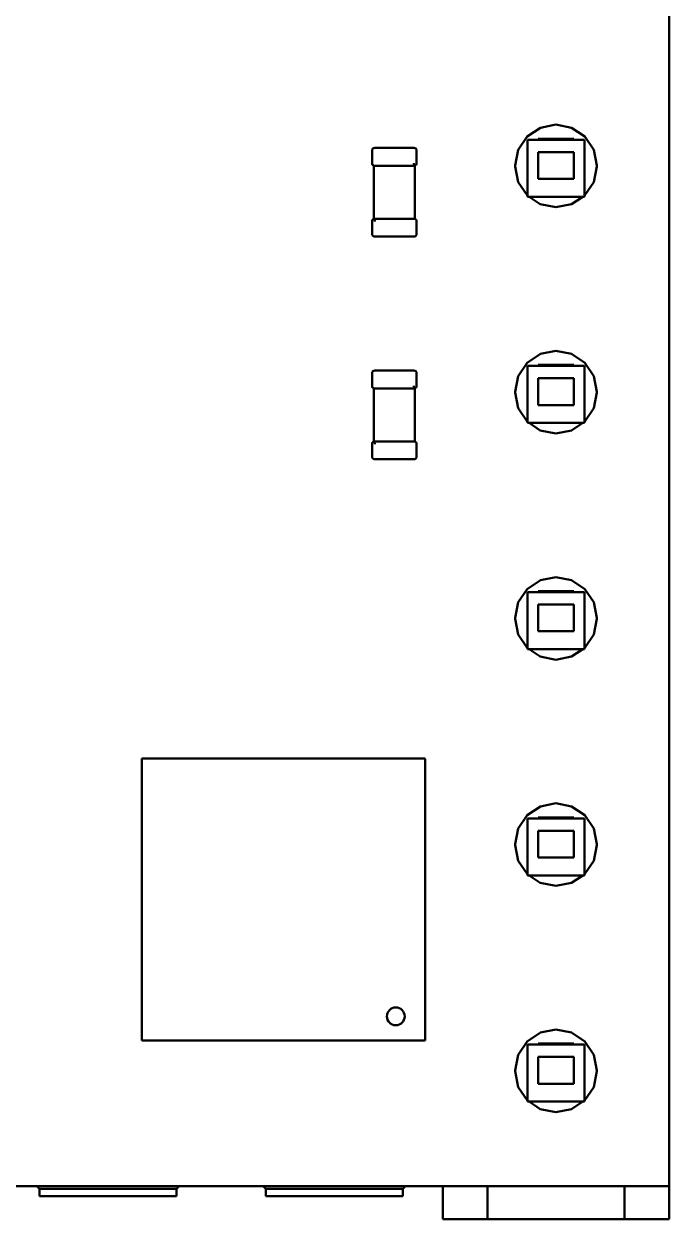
# Model space of a CAD drawing. Header units: inches. Extents: x 5.31 to 11.69, y 3.53 to 7.47.
# Drawn here: x 9.981 to 10.267, y 6.272 to 6.801 of the extents above; entities that cross this region are included whole.
import ezdxf

# ---------------------------------------------------------------- set-up
doc = ezdxf.new("R2010")
doc.units = ezdxf.units.IN
doc.header["$MEASUREMENT"] = 0
doc.layers.add('Visible (ANSI)', color=7, linetype='Continuous', lineweight=50)

msp = doc.modelspace()

# ---------------------------------------------------------------- linework, layer by layer
at = {"layer": 'Visible (ANSI)'}
for p, q in [((10.26651682140133, 7.103890581453492), (10.26651681148584, 6.272394518461367)), ((10.26650409971413, 7.086924819167395), (10.26650409971413, 6.286924850395299)), ((10.2665048026068, 6.767239210421249), (10.26650409971413, 6.767239913313941)), ((10.2665048026068, 6.767239210421249), (10.2665048018838, 6.706609289161407)), ((10.20374819960897, 6.750901184794432), (10.2096143479494, 6.754838207686953)), ((10.2096143479494, 6.754838207686953), (10.21650408169192, 6.756216154435455)), ((10.21650408169192, 6.756216154435455), (10.22343323897905, 6.754838207686953)), ((10.22343323897905, 6.754838207686953), (10.22929938731948, 6.750901184794432)), ((10.19981117671645, 6.74503507400022), (10.20374819960897, 6.750901184794432)), ((10.20390637719868, 6.74952267615865), (10.20390637689821, 6.724325825764949)), ((10.22910322759238, 6.749522675858179), (10.20390637719868, 6.74952267615865)), ((10.20864280143264, 6.749953574532582), (10.2243908329287, 6.74995357434479)), ((10.20864280143264, 6.749953574532582), (10.2086428014275, 6.749522676102167)), ((10.2243908329287, 6.749953574344788), (10.22439083292356, 6.749522675914374)), ((10.22910322729192, 6.724325825464479), (10.22910322759238, 6.749522675858179)), ((10.22929938731948, 6.750901184794432), (10.23319702421361, 6.74503507400022)), ((10.13524393594714, 6.739216298437725), (10.13524393588139, 6.744730042621583)), ((10.13642503822951, 6.745911144997872), (10.15374787287518, 6.745911145204446)), ((10.15492897525147, 6.744730042856325), (10.15492897531722, 6.739216298672467)), ((10.19843322996795, 6.738145302711479), (10.19981117671645, 6.74503507400022)), ((10.20864280136222, 6.744048062882586), (10.22439083285828, 6.744048062694793)), ((10.20864280136222, 6.744048062882586), (10.20864280122137, 6.732237039260538)), ((10.22439083285828, 6.744048062694791), (10.22439083271744, 6.732237039072744)), ((10.23319702421361, 6.74503507400022), (10.23457497096212, 6.738145302711479)), ((10.13524393594792, 6.739150683287869), (10.13524393594714, 6.739216298437725)), ((10.13603133781571, 6.714581517088559), (10.13603133753601, 6.738037129311157)), ((10.15296047139427, 6.738037129414018), (10.13721243989821, 6.738037129226225)), ((10.15379563688387, 6.738037129452968), (10.15374787295502, 6.739216298559366)), ((10.15414157375648, 6.738037129527119), (10.15414157403618, 6.71458151730452)), ((10.15492897531722, 6.739216298672466), (10.154928975318, 6.73915068352261)), ((10.19847261596629, 6.737948447812228), (10.19843322996795, 6.738145302711479)), ((10.19843322996795, 6.73771220691463), (10.19847261596629, 6.737948447812228)), ((10.19981117671645, 6.730783087173724), (10.19843322996795, 6.73771220691463)), ((10.23457497096212, 6.73771220691463), (10.23319702421361, 6.730783087173724)), ((10.23457497096212, 6.738145302711479), (10.23453558496381, 6.737909061813881)), ((10.23453558496381, 6.737909061813881), (10.23457497096212, 6.73771220691463)), ((10.20374819960897, 6.724956324831676), (10.19981117671645, 6.730783087173724)), ((10.20864280122137, 6.732237039260538), (10.22439083271744, 6.732237039072745)), ((10.23319702421361, 6.730783087173724), (10.22926000132113, 6.724956324831676)), ((10.20390637690446, 6.724849447702169), (10.20374819960897, 6.724956324831676)), ((10.20390637689821, 6.724325825764949), (10.22910322729192, 6.724325825464479)), ((10.20957496195106, 6.721019301939156), (10.20468133319057, 6.724325825755706)), ((10.21650408169192, 6.719641355190653), (10.20957496195106, 6.721019301939156)), ((10.22343323897905, 6.721019301939156), (10.21650408169192, 6.719641355190653)), ((10.22832686732221, 6.724325825473735), (10.22343323897905, 6.721019301939156)), ((10.22926000132113, 6.724956324831676), (10.22910322729817, 6.724850395864416)), ((10.13524393625497, 6.713402347811189), (10.13524393625419, 6.713467963093065)), ((10.13524393632072, 6.707888603627332), (10.13524393625497, 6.71340234781119)), ((10.13637727468833, 6.714581517022678), (10.13642503861718, 6.713402347726258)), ((10.13721244017792, 6.714581517003628), (10.15296047167398, 6.714581517191422)), ((10.15492897562427, 6.713467963327807), (10.15492897562505, 6.713402348045931)), ((10.15492897562505, 6.713402348045931), (10.1549289756908, 6.707888603862074)), ((10.15374787334268, 6.706707501485785), (10.13642503869701, 6.706707501279212)), ((10.26650409971413, 6.706608586991753), (10.2665048018838, 6.706609289161407)), ((10.26650480141431, 6.66723921042125), (10.26650409971413, 6.667239912121453)), ((10.26650480141431, 6.66723921042125), (10.26650480069131, 6.606609289161407)), ((10.20374819960897, 6.650901186296283), (10.2096143479494, 6.654838209188803)), ((10.2096143479494, 6.654838209188803), (10.21650408169192, 6.656216155937306)), ((10.21650408169192, 6.656216155937306), (10.22343323897905, 6.654838209188803)), ((10.22343323897905, 6.654838209188803), (10.22929938731948, 6.650901186296283)), ((10.13524393594714, 6.640791101587331), (10.13524393588139, 6.646304845771188)), ((10.13642503822951, 6.647485948147479), (10.15374787287518, 6.647485948354052)), ((10.15492897525147, 6.64630484600593), (10.15492897531722, 6.640791101822073)), ((10.19981117671645, 6.64503503795585), (10.20374819960897, 6.650901186296283)), ((10.22910322639989, 6.649522675858179), (10.20390637600619, 6.64952267615865)), ((10.20390637600619, 6.64952267615865), (10.20390637570573, 6.624325825764948)), ((10.20864280024015, 6.649953574532583), (10.22439083173621, 6.649953574344789)), ((10.20864280024015, 6.649953574532583), (10.20864280023501, 6.649522676102168)), ((10.22439083173621, 6.649953574344789), (10.22439083173108, 6.649522675914372)), ((10.22910322609943, 6.624325825464478), (10.2291032263999, 6.649522675858179)), ((10.22929938731948, 6.650901186296283), (10.23319702421361, 6.64503503795585)), ((10.19843322996795, 6.638145304213329), (10.19981117671645, 6.64503503795585)), ((10.20864280016973, 6.644048062882585), (10.22439083166579, 6.644048062694793)), ((10.20864280016973, 6.644048062882585), (10.20864280002888, 6.632237039260539)), ((10.22439083166579, 6.644048062694793), (10.22439083152495, 6.632237039072744)), ((10.23319702421361, 6.64503503795585), (10.23457497096212, 6.638145304213329)), ((10.13524393594792, 6.640725486437475), (10.13524393594714, 6.640791101587331)), ((10.13603133781571, 6.616156320238164), (10.13603133753601, 6.639611932460762)), ((10.15296047139427, 6.639611932563624), (10.13721243989821, 6.639611932375832)), ((10.15379563688387, 6.639611932602575), (10.15374787295502, 6.640791101708972)), ((10.15414157375648, 6.639611932676725), (10.15414157403618, 6.616156320454127)), ((10.15492897531722, 6.640791101822072), (10.154928975318, 6.640725486672216)), ((10.19847261596629, 6.637948449314079), (10.19843322996795, 6.638145304213329)), ((10.19843322996795, 6.637712208416481), (10.19847261596629, 6.637948449314079)), ((10.19981117671645, 6.630783088675575), (10.19843322996795, 6.637712208416481)), ((10.23457497096212, 6.637712208416481), (10.23319702421361, 6.630783088675575)), ((10.23457497096212, 6.638145304213329), (10.23453558496381, 6.63790906331573)), ((10.23453558496381, 6.63790906331573), (10.23457497096212, 6.637712208416481)), ((10.20374819960897, 6.624956326333527), (10.19981117671645, 6.630783088675575)), ((10.20864280002888, 6.632237039260539), (10.22439083152494, 6.632237039072744)), ((10.23319702421361, 6.630783088675575), (10.22926000132113, 6.624956326333527)), ((10.20390637571197, 6.62484945000976), (10.20374819960897, 6.624956326333527)), ((10.20390637570573, 6.624325825764948), (10.22910322609943, 6.624325825464478)), ((10.20957496195106, 6.621019303441006), (10.2046813354133, 6.624325825755708)), ((10.21650408169192, 6.619641356692504), (10.20957496195106, 6.621019303441006)), ((10.22343323897905, 6.621019303441006), (10.21650408169192, 6.619641356692504)), ((10.22832686509948, 6.624325825473737), (10.22343323897905, 6.621019303441006)), ((10.22926000132113, 6.624956326333527), (10.22910322610568, 6.624850396560528)), ((10.13524393625497, 6.614977150960796), (10.13524393625419, 6.615042766242671)), ((10.13524393632072, 6.609463406776937), (10.13524393625497, 6.614977150960796)), ((10.13637727468833, 6.616156320172285), (10.13642503861718, 6.614977150875865)), ((10.13721244017792, 6.616156320153234), (10.15296047167398, 6.616156320341027)), ((10.15492897562427, 6.615042766477413), (10.15492897562505, 6.614977151195538)), ((10.15492897562505, 6.614977151195538), (10.1549289756908, 6.609463407011679)), ((10.15374787334268, 6.60828230463539), (10.13642503869701, 6.608282304428817)), ((10.26650409971413, 6.606608588184241), (10.26650480069131, 6.606609289161407)), ((10.26650480022182, 6.56723921042125), (10.26650409971413, 6.567239910928964)), ((10.26650480022182, 6.56723921042125), (10.26650479949882, 6.506609289161406)), ((10.20374819960897, 6.550901187798134), (10.2096143479494, 6.554838210690613)), ((10.2096143479494, 6.554838210690613), (10.21650408169192, 6.556216157439156)), ((10.21650408169192, 6.556216157439156), (10.22343323897905, 6.554838210690613)), ((10.22343323897905, 6.554838210690613), (10.22929938731948, 6.550901187798134)), ((10.19981117671645, 6.5450350394577), (10.20374819960897, 6.550901187798134)), ((10.22910322520741, 6.54952267585818), (10.20390637481371, 6.549522676158649)), ((10.20390637481371, 6.549522676158649), (10.20390637451324, 6.524325825764948)), ((10.20864279904766, 6.549953574532582), (10.22439083054373, 6.549953574344789)), ((10.20864279904766, 6.549953574532582), (10.20864279904253, 6.549522676102167)), ((10.22439083054373, 6.549953574344789), (10.22439083053859, 6.549522675914373)), ((10.22910322490694, 6.52432582546448), (10.22910322520741, 6.54952267585818)), ((10.22929938731948, 6.550901187798134), (10.23319702421361, 6.5450350394577)), ((10.19843322996795, 6.53814530571518), (10.19981117671645, 6.5450350394577)), ((10.20864279897724, 6.544048062882586), (10.2243908304733, 6.544048062694792)), ((10.20864279897724, 6.544048062882586), (10.2086427988364, 6.532237039260539)), ((10.2243908304733, 6.544048062694792), (10.22439083033246, 6.532237039072746)), ((10.23319702421361, 6.5450350394577), (10.23457497096212, 6.53814530571518)), ((10.19847261596629, 6.537948450815929), (10.19843322996795, 6.53814530571518)), ((10.19843322996795, 6.537712209918329), (10.19847261596629, 6.537948450815929)), ((10.19981117671645, 6.530783090177425), (10.19843322996795, 6.537712209918329)), ((10.23457497096212, 6.537712209918329), (10.23319702421361, 6.530783090177425)), ((10.23457497096212, 6.53814530571518), (10.23453558496381, 6.537909064817581)), ((10.23453558496381, 6.537909064817581), (10.23457497096212, 6.537712209918329)), ((10.20374819960897, 6.524956327835377), (10.19981117671645, 6.530783090177425)), ((10.2086427988364, 6.532237039260539), (10.22439083033246, 6.532237039072746)), ((10.23319702421361, 6.530783090177425), (10.22926000132113, 6.524956327835377)), ((10.20390637451948, 6.524849452317349), (10.20374819960897, 6.524956327835377)), ((10.22926000132113, 6.524956327835377), (10.2291032249132, 6.52485039725664)), ((10.20390637451324, 6.524325825764948), (10.22910322490694, 6.52432582546448)), ((10.20957496195106, 6.521019304942857), (10.20468133763603, 6.524325825755707)), ((10.21650408169192, 6.519641358194355), (10.20957496195106, 6.521019304942857)), ((10.22343323897905, 6.521019304942857), (10.21650408169192, 6.519641358194355)), ((10.22832686287675, 6.524325825473737), (10.22343323897905, 6.521019304942857)), ((10.26650409971413, 6.506608589376729), (10.26650479949882, 6.506609289161406)), ((10.03347259999133, 6.351374027896214), (10.03347259999133, 6.475980361237771)), ((10.03347259999133, 6.475980361237771), (10.15847239999133, 6.475980361237771)), ((10.15847239999133, 6.475980361237771), (10.15866929999133, 6.475783461237771)), ((10.15866929999133, 6.475783461237771), (10.15866929999133, 6.351373961237769)), ((10.26650479902934, 6.467239210421249), (10.26650409971413, 6.467239909736476)), ((10.26650479902934, 6.467239210421249), (10.26650479830633, 6.406609289161407)), ((10.2096143479494, 6.454838212192464), (10.21650408169192, 6.456216158941007)), ((10.21650408169192, 6.456216158941007), (10.22343323897905, 6.454838212192464)), ((10.19981117671645, 6.445035040959551), (10.20374819960897, 6.450901189299984)), ((10.20374819960897, 6.450901189299984), (10.2096143479494, 6.454838212192464)), ((10.22343323897905, 6.454838212192464), (10.22929938731948, 6.450901189299984)), ((10.22929938731948, 6.450901189299984), (10.23319702421361, 6.445035040959551)), ((10.20390637362122, 6.449522676158649), (10.20390637332075, 6.424325825764949)), ((10.22910322401492, 6.44952267585818), (10.20390637362122, 6.449522676158649)), ((10.20864279785518, 6.449953574532582), (10.22439082935124, 6.449953574344789)), ((10.20864279785518, 6.449953574532582), (10.20864279785004, 6.449522676102167)), ((10.22439082935124, 6.449953574344789), (10.2243908293461, 6.449522675914374)), ((10.22910322371445, 6.424325825464479), (10.22910322401492, 6.44952267585818)), ((10.19843322996795, 6.43814530721703), (10.19981117671645, 6.445035040959551)), ((10.20864279778475, 6.444048062882585), (10.22439082928082, 6.444048062694792)), ((10.20864279778475, 6.444048062882585), (10.20864279764391, 6.432237039260538)), ((10.22439082928082, 6.444048062694792), (10.22439082913997, 6.432237039072745)), ((10.23319702421361, 6.445035040959551), (10.23457497096212, 6.43814530721703)), ((10.19847261596629, 6.437948414771518), (10.19843322996795, 6.43814530721703)), ((10.19843322996795, 6.437712248966401), (10.19847261596629, 6.437948414771518)), ((10.19981117671645, 6.430783091679275), (10.19843322996795, 6.437712248966401)), ((10.23457497096212, 6.437712248966401), (10.23319702421361, 6.430783091679275)), ((10.23457497096212, 6.43814530721703), (10.23453558496381, 6.437909066319432)), ((10.23453558496381, 6.437909066319432), (10.23457497096212, 6.437712248966401)), ((10.20374819960897, 6.424956291790968), (10.19981117671645, 6.430783091679275)), ((10.20864279764391, 6.432237039260538), (10.22439082913997, 6.432237039072745)), ((10.23319702421361, 6.430783091679275), (10.22926000132113, 6.424956291790968)), ((10.20390637332699, 6.424849419117161), (10.20374819960897, 6.424956291790968)), ((10.20390637332075, 6.424325825764949), (10.22910322371445, 6.424325825464479)), ((10.20957496195106, 6.421019343990928), (10.20468130208806, 6.424325825755707)), ((10.22832689842473, 6.424325825473736), (10.22343323897905, 6.421019343990928)), ((10.22926000132113, 6.424956291790968), (10.22910322372071, 6.424850362426963)), ((10.21650408169192, 6.419641322149943), (10.20957496195106, 6.421019343990928)), ((10.22343323897905, 6.421019343990928), (10.21650408169192, 6.419641322149943)), ((10.26650409971413, 6.406608590569217), (10.26650479830633, 6.406609289161407)), ((10.26650479783685, 6.367239210421249), (10.26650409971413, 6.367239908543989)), ((10.26650479783685, 6.367239210421249), (10.26650479711384, 6.306609289161407)), ((10.2096143479494, 6.354838176148093), (10.21650408169192, 6.356216122896599)), ((10.21650408169192, 6.356216122896599), (10.22343323897905, 6.354838176148093)), ((10.15866929999133, 6.351373961237769), (10.03347266665847, 6.351373961237769)), ((10.19981117671645, 6.345035080007622), (10.20374819960897, 6.350901228348055)), ((10.20374819960897, 6.350901228348055), (10.2096143479494, 6.354838176148093)), ((10.22343323897905, 6.354838176148093), (10.22929938731948, 6.350901228348055)), ((10.22929938731948, 6.350901228348055), (10.23319702421361, 6.345035080007622)), ((10.20390637242873, 6.349522676158649), (10.20390637212826, 6.324325825764948)), ((10.22910322282243, 6.349522675858181), (10.20390637242873, 6.349522676158649)), ((10.20864279666269, 6.349953574532583), (10.22439082815875, 6.349953574344788)), ((10.20864279666269, 6.349953574532583), (10.20864279665755, 6.349522676102168)), ((10.22439082815875, 6.349953574344788), (10.22439082815361, 6.349522675914373)), ((10.22910322252196, 6.324325825464479), (10.22910322282243, 6.349522675858181)), ((10.19843322996795, 6.338145271172622), (10.19981117671645, 6.345035080007622)), ((10.20864279659226, 6.344048062882585), (10.20864279645142, 6.332237039260539)), ((10.20864279659226, 6.344048062882585), (10.22439082808833, 6.344048062694792)), ((10.22439082808833, 6.344048062694792), (10.22439082794748, 6.332237039072745)), ((10.23319702421361, 6.345035080007622), (10.23457497096212, 6.338145271172622)), ((10.19847261596629, 6.337948453819628), (10.19843322996795, 6.338145271172622)), ((10.19843322996795, 6.33771221292203), (10.19847261596629, 6.337948453819628)), ((10.19981117671645, 6.330783055634905), (10.19843322996795, 6.33771221292203)), ((10.23457497096212, 6.33771221292203), (10.23319702421361, 6.330783055634905)), ((10.23457497096212, 6.338145271172622), (10.23453558496381, 6.337909105367503)), ((10.23453558496381, 6.337909105367503), (10.23457497096212, 6.33771221292203)), ((10.20374819960897, 6.324956330839079), (10.19981117671645, 6.330783055634905)), ((10.20864279645142, 6.332237039260539), (10.22439082794748, 6.332237039072745)), ((10.23319702421361, 6.330783055634905), (10.22926000132113, 6.324956330839079)), ((10.20390637213451, 6.32484945693253), (10.20374819960897, 6.324956330839079)), ((10.20390637212826, 6.324325825764948), (10.22910322252196, 6.324325825464479)), ((10.20957496195106, 6.321019307946558), (10.20468134208148, 6.324325825755707)), ((10.2283268584313, 6.324325825473736), (10.22343323897905, 6.321019307946558)), ((10.22926000132113, 6.324956330839079), (10.22910322252822, 6.324850398648861)), ((10.21650408169192, 6.319641361198055), (10.20957496195106, 6.321019307946558)), ((10.22343323897905, 6.321019307946558), (10.21650408169192, 6.319641361198055)), ((10.26650409971413, 6.306608591761705), (10.26650479711384, 6.306609289161407)), ((10.26650409971413, 6.286924850395299), (9.666504096112027, 6.286924850395299)), ((9.987081497931547, 6.286924850395297), (9.988200217983678, 6.285806130440966)), ((10.04883013924352, 6.285806133091184), (9.988200217983678, 6.285806130440966)), ((9.988200217983678, 6.285806130440966), (9.988200218129384, 6.282472797107619)), ((9.988200218129384, 6.282472797107619), (10.04883013938922, 6.282472799757838)), ((10.04883013924352, 6.285806133091184), (10.04994885644983, 6.286924850395298)), ((10.04883013938922, 6.282472799757838), (10.04883013924352, 6.285806133091184)), ((10.08708149642969, 6.286924850395297), (10.08820021648183, 6.285806130440966)), ((10.14883013774167, 6.285806133091184), (10.08820021648183, 6.285806130440966)), ((10.08820021648183, 6.285806130440966), (10.08820021662753, 6.282472797107619)), ((10.08820021662753, 6.282472797107619), (10.14883013788737, 6.282472799757838)), ((10.14883013774167, 6.285806133091184), (10.14994885494798, 6.286924850395298)), ((10.14883013788737, 6.282472799757838), (10.14883013774167, 6.285806133091184)), ((10.16651681165911, 6.286924850395298), (10.16651681148584, 6.272394519653855)), ((10.18618923660297, 6.286924850395299), (10.18618983624918, 6.286924250749075)), ((10.24681975750902, 6.28692425002607), (10.18618983624918, 6.286924250749075)), ((10.18620185102919, 6.286924850395298), (10.18620185085592, 6.272394519419113)), ((10.24681975750902, 6.28692425002607), (10.24682035787827, 6.286924850395299)), ((10.24683177228903, 6.286924850395297), (10.24683177211576, 6.272394518696107)), ((10.18620185085592, 6.272394519419113), (10.16651681148584, 6.272394519653855)), ((10.24683177211576, 6.272394518568911), (10.18620185085592, 6.272394519291916)), ((10.26651681148584, 6.272394518461367), (10.24683177211576, 6.272394518696108))]:
    msp.add_line(p, q, dxfattribs=at)
msp.add_circle((10.14570882214314, 6.362011141735042), 0.003937, dxfattribs=at)
for centre, start, end in [((10.13642503824359, 6.744730042635667), 90.00000068326796, 180), ((10.15374787288926, 6.744730042842239), 0, 90.00000068326796), ((10.13642503831013, 6.739150683301953), 180, 250.5287800485264), ((10.1537478729558, 6.739150683508526), 289.4712213180548, 0), ((10.13642503861639, 6.71346796310715), 109.4712213180548, 180), ((10.15374787326206, 6.713467963313722), 0, 70.52878004852639), ((10.13642503868293, 6.707888603641415), 180, 270.0000006832679), ((10.15374787332859, 6.707888603847988), 270.0000006832679, 0), ((10.13642503824359, 6.646304845785274), 90.00000068326796, 180), ((10.15374787288926, 6.646304845991846), 0, 90.00000068326796), ((10.13642503831013, 6.640725486451559), 180, 250.5287800485264), ((10.1537478729558, 6.640725486658133), 289.4712213180548, 0), ((10.13642503861639, 6.615042766256756), 109.4712213180548, 180), ((10.15374787326206, 6.615042766463329), 0, 70.52878004852639), ((10.13642503868293, 6.609463406791022), 180, 270.0000006832679), ((10.15374787332859, 6.609463406997594), 270.0000006832679, 0)]:
    msp.add_arc(centre, 0.0011811023622047, start, end, dxfattribs=at)
for centre, ratio, start_param, end_param in [((10.13642503830935, 6.739216298451808), 0.999180626810901, 3.979e-13, 1.530345181508433), ((10.13642503861717, 6.713402347825274), 0.999180620025004, 4.752840125671855, 6.283185307179981), ((10.13642503830935, 6.640791101601415), 0.999180626810901, 3.979e-13, 1.530345181508433), ((10.13642503861717, 6.614977150974881), 0.999180620025004, 4.752840125671855, 6.283185307179981)]:
    msp.add_ellipse(centre, major_axis=(-0.0011811023622047, -1.40845e-11), ratio=ratio, start_param=start_param, end_param=end_param, dxfattribs=at)
for points, knots in [([(10.13603133753601, 6.738037129311156), (10.13603133753601, 6.738037129310807), (10.13603135942557, 6.738037129111733), (10.13603141773658, 6.738037128627627), (10.13603143468147, 6.738037128488851), (10.13603147978611, 6.738037128126096), (10.13603150980139, 6.738037127889122), (10.13603168029164, 6.738037126576037), (10.13603188385691, 6.738037125100943), (10.13603268798236, 6.738037119959478), (10.13603348202259, 6.738037115570839), (10.13603658127762, 6.738037103057963), (10.13603960440184, 6.738037095559987), (10.1360438524685, 6.738037093852001), (10.13604410860132, 6.738037093772685), (10.13604492104477, 6.73803709359622), (10.13604549095054, 6.738037093579435), (10.13604915751, 6.738037094156426), (10.13605271562468, 6.738037097721972), (10.13607177813815, 6.738037130383641), (10.13609336834533, 6.738037210216371), (10.13613889004134, 6.738037307399355), (10.13615901625601, 6.738037333287796), (10.13618550371897, 6.738037331332295), (10.13618956228887, 6.738037330232171), (10.13619560334427, 6.738037327447178), (10.13619752826496, 6.73803732639561), (10.13619993594965, 6.738037324881538), (10.13620040409228, 6.738037324577941), (10.13620133745668, 6.738037323954457), (10.13620180266016, 6.738037323634764), (10.13622955565049, 6.738037304034713), (10.13625982409828, 6.73803724694939), (10.13630703400852, 6.738037175186707), (10.13632169764705, 6.738037155928217), (10.13634367719026, 6.738037138557571), (10.13635060772613, 6.738037134629455), (10.13636093977106, 6.738037131144968), (10.13636426674448, 6.738037130369056), (10.13636842882179, 6.738037129773192), (10.13636924427568, 6.73803712967395), (10.13637036482478, 6.738037129560076), (10.13637066886008, 6.738037129531444), (10.13637123816836, 6.738037129481948), (10.13637150340039, 6.738037129460558), (10.13637359786291, 6.738037129304473), (10.13637543308825, 6.7380371292454), (10.13637727440861, 6.738037129245267)], [-0.0023568638491752, -0.0023568638491752, -0.0023568638491752, -0.0023568638491752, -0.0023252290274889, -0.0023252290274889, -0.0023147273960876, -0.0023147273960876, -0.0023007585762554, -0.0023007585762554, -0.0022452592730482, -0.0022452592730482, -0.0021360153478086, -0.0021360153478086, -0.0019241700951833, -0.0019241700951833, -0.0019107959746648, -0.0019107959746648, -0.0018823792536233, -0.0018823792536233, -0.0017334036683575, -0.0017334036683575, -0.0011783549343983, -0.0011783549343983, -0.0008269811067033, -0.0008269811067033, -0.0007647600132784, -0.0007647600132784, -0.0007360066556332, -0.0007360066556332, -0.000729083064567, -0.000729083064567, -0.0007222291044878, -0.0007222291044878, -0.0003209623732145, -0.0003209623732145, -0.0001489917975396, -0.0001489917975396, -7.14075494073e-05, -7.14075494073e-05, -3.4902859933e-05, -3.4902859933e-05, -2.60246727271e-05, -2.60246727271e-05, -2.27213493062e-05, -2.27213493062e-05, -1.98426340845e-05, -1.98426340845e-05, 0, 0, 0, 0]), ([(10.13637727440862, 6.738037129245267), (10.1363788809476, 6.738037129245152), (10.13638049211811, 6.738037129308558), (10.13638221703254, 6.738037129459918), (10.13638232618459, 6.738037129469849), (10.13638420582028, 6.738037129647036), (10.13638598180448, 6.738037129908952), (10.13639145808933, 6.738037131046917), (10.13639517646789, 6.738037132284649), (10.13640691067006, 6.738037137817274), (10.13641500903594, 6.738037144027273), (10.13644151401264, 6.738037171359258), (10.13646032617258, 6.738037201467153), (10.13652491479215, 6.73803731319978), (10.13657277804055, 6.738037400794926), (10.13662368019049, 6.738037431748185), (10.13662453706838, 6.738037432254634), (10.13662895593896, 6.738037434790776), (10.13663252792338, 6.738037436587828), (10.13667634672169, 6.738037455507217), (10.13671786523975, 6.738037438878929), (10.13690374454224, 6.73803727429827), (10.13705734038573, 6.738037129224393), (10.13721243989742, 6.738037129226225)], [-0.0023602518228316, -0.0023602518228316, -0.0023602518228316, -0.0023602518228316, -0.0023429394532803, -0.0023429394532803, -0.0023417701648837, -0.0023417701648837, -0.0023228077831137, -0.0023228077831137, -0.0022834796742993, -0.0022834796742993, -0.0021994733135618, -0.0021994733135618, -0.002012008784577, -0.002012008784577, -0.0015719089102202, -0.0015719089102202, -0.0015643790306102, -0.0015643790306102, -0.001533105678999, -0.001533105678999, -0.0011818582790595, -0.0011818582790595, 0, 0, 0, 0]), ([(10.15296047139427, 6.738037129414018), (10.15296462300537, 6.738037129414067), (10.15296877458773, 6.738037129215392), (10.15297430407805, 6.738037128731821), (10.15297568216161, 6.738037128593176), (10.15297889323632, 6.738037128230733), (10.15298072619788, 6.738037127993937), (10.1529898412862, 6.738037126681738), (10.15299712207504, 6.738037125207354), (10.15301872727315, 6.738037120068016), (10.15303304313798, 6.738037115680803), (10.15307506731269, 6.738037103172175), (10.15310271281149, 6.738037095677064), (10.15313196276352, 6.738037093972183), (10.15313369913836, 6.738037093893054), (10.15313912307903, 6.738037093717165), (10.153142808585, 6.738037093700775), (10.15316579824006, 6.738037094280231), (10.15318502570324, 6.738037097847874), (10.15327543095769, 6.738037130519569), (10.15334516288222, 6.738037210360531), (10.15345506197814, 6.738037307557309), (10.15349659431637, 6.738037333451177), (10.15354397079496, 6.738037331502115), (10.15355105658131, 6.738037330402962), (10.15356135445402, 6.73803732761939), (10.15356460002761, 6.738037326568271), (10.15356861559572, 6.738037325054759), (10.1535693943312, 6.738037324751268), (10.15357094289387, 6.738037324128), (10.15357171273135, 6.738037323808414), (10.15361752119999, 6.738037304214746), (10.15366068489743, 6.738037247135731), (10.1537192548221, 6.738037175382053), (10.15373641621212, 6.738037156126259), (10.15376069499639, 6.738037138759521), (10.153768154354, 6.738037134832617), (10.15377899034566, 6.738037131349911), (10.1537824373556, 6.738037130574568), (10.15378669742293, 6.738037129979412), (10.15378752960848, 6.738037129880306), (10.15378866976948, 6.738037129766624), (10.15378897878553, 6.738037129738042), (10.15378955678341, 6.738037129688643), (10.15378982580549, 6.738037129667297), (10.1537919481593, 6.738037129511566), (10.15379379556352, 6.738037129452803), (10.15379563688388, 6.738037129452979)], [-0.0023568638305173, -0.0023568638305173, -0.0023568638305173, -0.0023568638305173, -0.0023252290091204, -0.0023252290091204, -0.0023147273778125, -0.0023147273778125, -0.0023007585580909, -0.0023007585580909, -0.0022452592553078, -0.0022452592553078, -0.0021360153309024, -0.0021360153309024, -0.0019241700798984, -0.0019241700798984, -0.001910795959467, -0.001910795959467, -0.001882379238594, -0.001882379238594, -0.001733403654213, -0.001733403654213, -0.0011783549235647, -0.0011783549235647, -0.0008269810979836, -0.0008269810979836, -0.0007647600049324, -0.0007647600049324, -0.0007360066474607, -0.0007360066474607, -0.0007290830564388, -0.0007290830564388, -0.0007222290964183, -0.0007222290964183, -0.0003209623698935, -0.0003209623698935, -0.0001489917962368, -0.0001489917962368, -7.14075490045e-05, -7.14075490045e-05, -3.49028599538e-05, -3.49028599538e-05, -2.60246728516e-05, -2.60246728516e-05, -2.27213494418e-05, -2.27213494418e-05, -1.98426341878e-05, -1.98426341878e-05, 0, 0, 0, 0]), ([(10.15379563688389, 6.738037129452979), (10.15379724342286, 6.738037129453133), (10.15379884532229, 6.738037129516809), (10.15380055044229, 6.738037129668454), (10.1538006582997, 6.738037129678405), (10.15380251491748, 6.738037129855904), (10.15380425809844, 6.738037130118114), (10.15380959935741, 6.738037131256984), (10.15381317879646, 6.738037132495327), (10.15382432728153, 6.738037138029864), (10.15383180849947, 6.738037144241163), (10.15385561457913, 6.738037171577332), (10.15387147796989, 6.738037201688098), (10.15392257731116, 6.738037313430264), (10.15395504237397, 6.738037401031962), (10.15398436873929, 6.738037431991689), (10.15398486098288, 6.738037432498248), (10.15398739208452, 6.738037435034949), (10.15398941344133, 6.738037436832452), (10.15401390948482, 6.738037455757339), (10.15403402780275, 6.738037439133964), (10.15411102153092, 6.738037274574042), (10.15414157375648, 6.738037129514109), (10.15414157375648, 6.738037129527118)], [-0.0023602518142591, -0.0023602518142591, -0.0023602518142591, -0.0023602518142591, -0.0023429394459912, -0.0023429394459912, -0.0023417701576258, -0.0023417701576258, -0.00232280777593, -0.00232280777593, -0.0022834796672813, -0.0022834796672813, -0.0021994733068912, -0.0021994733068912, -0.0020120087786633, -0.0020120087786633, -0.0015719089060679, -0.0015719089060679, -0.0015643790264901, -0.0015643790264901, -0.0015331056750272, -0.0015331056750272, -0.0011818582768163, -0.0011818582768163, 0, 0, 0, 0]), ([(10.13637727468831, 6.714581517022667), (10.13637543336796, 6.7145815170228), (10.13637359814262, 6.714581516963994), (10.13637150368009, 6.714581516808213), (10.13637123844807, 6.714581516786863), (10.13637066913979, 6.71458151673745), (10.13637036510448, 6.714581516708862), (10.13636924455538, 6.714581516595154), (10.13636842910149, 6.71458151649603), (10.13636426702418, 6.714581515900781), (10.13636094005077, 6.714581515125368), (10.13635060800583, 6.714581511642451), (10.13634367746996, 6.71458150771542), (10.13632169792675, 6.714581490348322), (10.13630703428822, 6.714581471092359), (10.13625982437799, 6.714581399338371), (10.1362295559302, 6.714581342259563), (10.13620180293987, 6.71458132266653), (10.13620133773639, 6.714581322346956), (10.13620040437199, 6.714581321723708), (10.13619993622935, 6.71458132142023), (10.13619752854467, 6.714581319906775), (10.13619560362398, 6.714581318855705), (10.13618956256858, 6.714581316072295), (10.13618550399868, 6.714581314973262), (10.13615901653572, 6.714581313025073), (10.13613889032105, 6.714581338919997), (10.13609336862504, 6.71458143612032), (10.13607177841785, 6.714581515964228), (10.13605271590439, 6.714581548640602), (10.13604915778971, 6.714581552209286), (10.13604549123024, 6.714581552790044), (10.13604492132448, 6.714581552773863), (10.13604410888103, 6.714581552598288), (10.1360438527482, 6.714581552519259), (10.13603960468154, 6.714581550816074), (10.13603658155733, 6.714581543322661), (10.13603348230229, 6.714581530816759), (10.13603268826206, 6.7145815264305), (10.13603188413661, 6.714581521292639), (10.13603168057135, 6.714581519818759), (10.1360315100811, 6.714581518507199), (10.13603148006581, 6.714581518270531), (10.13603143496118, 6.714581517908315), (10.13603141801628, 6.714581517769768), (10.13603135970527, 6.714581517286589), (10.13603133781571, 6.71458151708821), (10.13603133781571, 6.714581517088557)], [-0.0023568977361103, -0.0023568977361103, -0.0023568977361103, -0.0023568977361103, -0.002337054816755, -0.002337054816755, -0.0023341760601443, -0.0023341760601443, -0.0023308726892331, -0.0023308726892331, -0.0023219943743878, -0.0023219943743878, -0.0022854891600771, -0.0022854891600771, -0.0022079037965002, -0.0022079037965002, -0.0020359307483701, -0.0020359307483701, -0.001634658248005, -0.001634658248005, -0.0016278041893925, -0.0016278041893925, -0.0016208804987827, -0.0016208804987827, -0.0015921267277114, -0.0015921267277114, -0.0015299047396511, -0.0015299047396511, -0.0011785258597891, -0.0011785258597891, -0.0006234691451586, -0.0006234691451586, -0.0004744914178733, -0.0004744914178733, -0.0004460742882463, -0.0004460742882463, -0.0004326999754296, -0.0004326999754296, -0.0002208516768166, -0.0002208516768166, -0.0001116061808282, -0.0001116061808282, -5.61060796327e-05, -5.61060796327e-05, -4.21370589519e-05, -4.21370589519e-05, -3.16352765523e-05, -3.16352765523e-05, 0, 0, 0, 0]), ([(10.13721244017792, 6.714581517003626), (10.13720828856682, 6.714581517003577), (10.13720413698446, 6.714581517202256), (10.13719860749414, 6.714581517685838), (10.13719722941059, 6.714581517824485), (10.13719401833587, 6.714581518186935), (10.13719218537431, 6.714581518423737), (10.13718307028599, 6.714581519735965), (10.13717578949715, 6.714581521210384), (10.13715418429904, 6.714581526349855), (10.13713986843422, 6.7145815307372), (10.1370978442595, 6.714581543246348), (10.1370701987607, 6.714581550741966), (10.13704094880868, 6.71458155244756), (10.13703921243384, 6.714581552526732), (10.13703378849316, 6.714581552702757), (10.13703010298719, 6.714581552719243), (10.13700711333213, 6.714581552140402), (10.13698788586895, 6.714581548573356), (10.1368974806145, 6.714581515904854), (10.13682774868998, 6.714581436067515), (10.13671784959406, 6.714581338878367), (10.13667631725582, 6.714581312987875), (10.13662894077723, 6.714581314941377), (10.13662185499088, 6.71458131604121), (10.13661155711817, 6.714581318825795), (10.13660831154458, 6.714581319877238), (10.13660429597647, 6.714581321391154), (10.13660351724099, 6.714581321694722), (10.13660196867832, 6.714581322318148), (10.13660119884084, 6.714581322637811), (10.1365553903722, 6.714581342236133), (10.13651222667476, 6.714581399320221), (10.13645365675009, 6.714581471081816), (10.13643649536007, 6.714581490340067), (10.13641221657581, 6.714581507710493), (10.13640475721819, 6.714581511638558), (10.13639392122654, 6.714581515122996), (10.13639047421659, 6.714581515898897), (10.13638621414927, 6.714581516494752), (10.13638538196372, 6.714581516593993), (10.13638424180272, 6.714581516707864), (10.13638393278668, 6.714581516736496), (10.13638335478879, 6.714581516785992), (10.13638308576671, 6.714581516807381), (10.13638096341289, 6.714581516963463), (10.13637911600867, 6.714581517022535), (10.13637727468831, 6.714581517022667)], [-0.0023568638360177, -0.0023568638360177, -0.0023568638360177, -0.0023568638360177, -0.0023252290144371, -0.0023252290144371, -0.0023147273830784, -0.0023147273830784, -0.0023007585633205, -0.0023007585633205, -0.0022452592603973, -0.0022452592603973, -0.0021360153357129, -0.0021360153357129, -0.0019241700841677, -0.0019241700841677, -0.0019107959637143, -0.0019107959637143, -0.0018823792428053, -0.0018823792428053, -0.001733403658228, -0.001733403658228, -0.0011783549268437, -0.0011783549268437, -0.0008269811007865, -0.0008269811007865, -0.000764760007652, -0.000764760007652, -0.000736006650141, -0.000736006650141, -0.0007290830591071, -0.0007290830591071, -0.000722229099067, -0.000722229099067, -0.0003209623709005, -0.0003209623709005, -0.0001489917965477, -0.0001489917965477, -7.14075490095e-05, -7.14075490095e-05, -3.49028598123e-05, -3.49028598123e-05, -2.60246726744e-05, -2.60246726744e-05, -2.27213492882e-05, -2.27213492882e-05, -1.98426340954e-05, -1.98426340954e-05, 0, 0, 0, 0]), ([(10.15379563716359, 6.714581517230381), (10.15379403062461, 6.714581517230226), (10.15379241945409, 6.714581517166551), (10.15379069453966, 6.714581517014906), (10.15379058538761, 6.714581517004956), (10.15378870575192, 6.714581516827458), (10.15378692976773, 6.71458151656525), (10.15378145348287, 6.714581515426391), (10.15377773510431, 6.714581514188058), (10.15376600090214, 6.714581508653563), (10.15375790253626, 6.714581502442309), (10.15373139755956, 6.714581475106332), (10.15371258539962, 6.714581444995779), (10.15364799678004, 6.714581333254583), (10.15360013353165, 6.714581245653993), (10.15354923138171, 6.714581214695819), (10.15354837450382, 6.714581214189286), (10.15354395563324, 6.714581211652721), (10.15354038364881, 6.714581209855329), (10.1534965648505, 6.714581190931832), (10.15345504633244, 6.714581207556747), (10.15326916702995, 6.714581372124498), (10.15311557118645, 6.714581517193252), (10.15296047167477, 6.71458151719142)], [-0.0023602518239938, -0.0023602518239938, -0.0023602518239938, -0.0023602518239938, -0.002342939455087, -0.002342939455087, -0.0023417701667026, -0.0023417701667026, -0.0023228077848844, -0.0023228077848844, -0.0022834796759751, -0.0022834796759751, -0.0021994733150352, -0.0021994733150352, -0.0020120087856062, -0.0020120087856062, -0.0015719089102255, -0.0015719089102255, -0.0015643790306091, -0.0015643790306091, -0.001533105678997, -0.001533105678997, -0.0011818582790662, -0.0011818582790662, 0, 0, 0, 0]), ([(10.15414157403618, 6.71458151730452), (10.15414157403618, 6.714581517291525), (10.15411102181517, 6.714581372196938), (10.15403402773296, 6.714581207598237), (10.15401390950207, 6.714581190981523), (10.15398941366369, 6.714581209898377), (10.15398739230731, 6.714581211695236), (10.15398486120622, 6.714581214231141), (10.15398436896274, 6.714581214737545), (10.15395504260369, 6.714581245688092), (10.15392257754997, 6.714581333280982), (10.15387147822515, 6.714581445011043), (10.15385561483952, 6.714581475118258), (10.15383180876775, 6.714581502449398), (10.15382432755222, 6.714581508659153), (10.15381317907075, 6.714581514191455), (10.15380959963282, 6.714581515429087), (10.15380425837552, 6.71458151656691), (10.1538025151951, 6.714581516828781), (10.15380065857788, 6.714581517005922), (10.15380055072049, 6.71458151701585), (10.15379884560102, 6.714581517167165), (10.15379724370208, 6.714581517230534), (10.15379563716359, 6.714581517230381)], [-0.0023602409256929, -0.0023602409256929, -0.0023602409256929, -0.0023602409256929, -0.001178402541552, -0.001178402541552, -0.0008271546582796, -0.0008271546582796, -0.0007958809855399, -0.0007958809855399, -0.000788351028611, -0.000788351028611, -0.0003482466326, -0.0003482466326, -0.0001607801735855, -0.0001607801735855, -7.67729461832e-05, -7.67729461832e-05, -3.7444431007e-05, -3.7444431007e-05, -1.84818531179e-05, -1.84818531179e-05, -1.73125525379e-05, -1.73125525379e-05, 0, 0, 0, 0]), ([(10.13603133753601, 6.639611932460762), (10.13603133753601, 6.639611932460414), (10.13603135942557, 6.639611932261339), (10.13603141773658, 6.639611931777234), (10.13603143468147, 6.639611931638457), (10.13603147978611, 6.639611931275703), (10.13603150980139, 6.639611931038729), (10.13603168029164, 6.639611929725644), (10.13603188385691, 6.639611928250549), (10.13603268798236, 6.639611923109084), (10.13603348202259, 6.639611918720444), (10.13603658127762, 6.639611906207569), (10.13603960440184, 6.639611898709594), (10.1360438524685, 6.639611897001607), (10.13604410860132, 6.639611896922292), (10.13604492104477, 6.639611896745827), (10.13604549095054, 6.639611896729041), (10.13604915751, 6.639611897306032), (10.13605271562468, 6.639611900871578), (10.13607177813815, 6.639611933533248), (10.13609336834533, 6.639612013365978), (10.13613889004134, 6.639612110548961), (10.13615901625601, 6.639612136437403), (10.13618550371897, 6.639612134481901), (10.13618956228887, 6.639612133381778), (10.13619560334427, 6.639612130596785), (10.13619752826496, 6.639612129545216), (10.13619993594965, 6.639612128031145), (10.13620040409228, 6.639612127727548), (10.13620133745668, 6.639612127104062), (10.13620180266016, 6.639612126784371), (10.13622955565049, 6.639612107184319), (10.13625982409828, 6.639612050098997), (10.13630703400852, 6.639611978336313), (10.13632169764705, 6.639611959077823), (10.13634367719026, 6.639611941707178), (10.13635060772613, 6.639611937779061), (10.13636093977106, 6.639611934294575), (10.13636426674448, 6.639611933518662), (10.13636842882179, 6.639611932922798), (10.13636924427568, 6.639611932823556), (10.13637036482478, 6.639611932709683), (10.13637066886008, 6.63961193268105), (10.13637123816836, 6.639611932631554), (10.13637150340039, 6.639611932610163), (10.13637359786291, 6.639611932454079), (10.13637543308825, 6.639611932395006), (10.13637727440861, 6.639611932394873)], [-0.0023568638491752, -0.0023568638491752, -0.0023568638491752, -0.0023568638491752, -0.0023252290274889, -0.0023252290274889, -0.0023147273960876, -0.0023147273960876, -0.0023007585762554, -0.0023007585762554, -0.0022452592730482, -0.0022452592730482, -0.0021360153478086, -0.0021360153478086, -0.0019241700951833, -0.0019241700951833, -0.0019107959746648, -0.0019107959746648, -0.0018823792536233, -0.0018823792536233, -0.0017334036683575, -0.0017334036683575, -0.0011783549343983, -0.0011783549343983, -0.0008269811067033, -0.0008269811067033, -0.0007647600132784, -0.0007647600132784, -0.0007360066556332, -0.0007360066556332, -0.000729083064567, -0.000729083064567, -0.0007222291044878, -0.0007222291044878, -0.0003209623732145, -0.0003209623732145, -0.0001489917975396, -0.0001489917975396, -7.14075494073e-05, -7.14075494073e-05, -3.4902859933e-05, -3.4902859933e-05, -2.60246727271e-05, -2.60246727271e-05, -2.27213493062e-05, -2.27213493062e-05, -1.98426340845e-05, -1.98426340845e-05, 0, 0, 0, 0]), ([(10.13637727440862, 6.639611932394873), (10.1363788809476, 6.639611932394759), (10.13638049211811, 6.639611932458165), (10.13638221703254, 6.639611932609525), (10.13638232618459, 6.639611932619455), (10.13638420582028, 6.639611932796642), (10.13638598180448, 6.639611933058558), (10.13639145808933, 6.639611934196523), (10.13639517646789, 6.639611935434255), (10.13640691067006, 6.63961194096688), (10.13641500903594, 6.63961194717688), (10.13644151401264, 6.639611974508865), (10.13646032617258, 6.639612004616759), (10.13652491479215, 6.639612116349386), (10.13657277804055, 6.639612203944532), (10.13662368019049, 6.63961223489779), (10.13662453706838, 6.639612235404239), (10.13662895593896, 6.639612237940382), (10.13663252792338, 6.639612239737434), (10.13667634672169, 6.639612258656823), (10.13671786523975, 6.639612242028536), (10.13690374454224, 6.639612077447876), (10.13705734038573, 6.639611932373999), (10.13721243989742, 6.639611932375832)], [-0.0023602518228316, -0.0023602518228316, -0.0023602518228316, -0.0023602518228316, -0.0023429394532803, -0.0023429394532803, -0.0023417701648837, -0.0023417701648837, -0.0023228077831137, -0.0023228077831137, -0.0022834796742993, -0.0022834796742993, -0.0021994733135618, -0.0021994733135618, -0.002012008784577, -0.002012008784577, -0.0015719089102202, -0.0015719089102202, -0.0015643790306102, -0.0015643790306102, -0.001533105678999, -0.001533105678999, -0.0011818582790595, -0.0011818582790595, 0, 0, 0, 0]), ([(10.15296047139427, 6.639611932563624), (10.15296462300537, 6.639611932563673), (10.15296877458773, 6.639611932364998), (10.15297430407805, 6.639611931881426), (10.15297568216161, 6.639611931742782), (10.15297889323632, 6.63961193138034), (10.15298072619788, 6.639611931143543), (10.1529898412862, 6.639611929831344), (10.15299712207504, 6.63961192835696), (10.15301872727315, 6.639611923217622), (10.15303304313798, 6.63961191883041), (10.15307506731269, 6.639611906321782), (10.15310271281149, 6.639611898826671), (10.15313196276352, 6.639611897121789), (10.15313369913836, 6.63961189704266), (10.15313912307903, 6.639611896866772), (10.153142808585, 6.639611896850381), (10.15316579824006, 6.639611897429837), (10.15318502570324, 6.639611900997479), (10.15327543095769, 6.639611933669176), (10.15334516288222, 6.639612013510137), (10.15345506197814, 6.639612110706916), (10.15349659431637, 6.639612136600782), (10.15354397079496, 6.639612134651722), (10.15355105658131, 6.639612133552568), (10.15356135445402, 6.639612130768996), (10.15356460002761, 6.639612129717876), (10.15356861559572, 6.639612128204364), (10.1535693943312, 6.639612127900875), (10.15357094289387, 6.639612127277606), (10.15357171273135, 6.639612126958019), (10.15361752119999, 6.639612107364352), (10.15366068489743, 6.639612050285338), (10.1537192548221, 6.639611978531659), (10.15373641621212, 6.639611959275866), (10.15376069499639, 6.639611941909127), (10.153768154354, 6.639611937982223), (10.15377899034566, 6.639611934499518), (10.1537824373556, 6.639611933724174), (10.15378669742293, 6.639611933129017), (10.15378752960848, 6.639611933029913), (10.15378866976948, 6.639611932916229), (10.15378897878553, 6.639611932887649), (10.15378955678341, 6.639611932838249), (10.15378982580549, 6.639611932816904), (10.1537919481593, 6.639611932661171), (10.15379379556352, 6.639611932602409), (10.15379563688388, 6.639611932602585)], [-0.0023568638305173, -0.0023568638305173, -0.0023568638305173, -0.0023568638305173, -0.0023252290091204, -0.0023252290091204, -0.0023147273778125, -0.0023147273778125, -0.0023007585580909, -0.0023007585580909, -0.0022452592553078, -0.0022452592553078, -0.0021360153309024, -0.0021360153309024, -0.0019241700798984, -0.0019241700798984, -0.001910795959467, -0.001910795959467, -0.001882379238594, -0.001882379238594, -0.001733403654213, -0.001733403654213, -0.0011783549235647, -0.0011783549235647, -0.0008269810979836, -0.0008269810979836, -0.0007647600049324, -0.0007647600049324, -0.0007360066474607, -0.0007360066474607, -0.0007290830564388, -0.0007290830564388, -0.0007222290964183, -0.0007222290964183, -0.0003209623698935, -0.0003209623698935, -0.0001489917962368, -0.0001489917962368, -7.14075490045e-05, -7.14075490045e-05, -3.49028599538e-05, -3.49028599538e-05, -2.60246728516e-05, -2.60246728516e-05, -2.27213494418e-05, -2.27213494418e-05, -1.98426341878e-05, -1.98426341878e-05, 0, 0, 0, 0]), ([(10.15379563688389, 6.639611932602585), (10.15379724342286, 6.639611932602739), (10.15379884532229, 6.639611932666415), (10.15380055044229, 6.63961193281806), (10.1538006582997, 6.63961193282801), (10.15380251491748, 6.639611933005511), (10.15380425809844, 6.639611933267721), (10.15380959935741, 6.63961193440659), (10.15381317879646, 6.639611935644934), (10.15382432728153, 6.63961194117947), (10.15383180849947, 6.639611947390768), (10.15385561457913, 6.639611974726938), (10.15387147796989, 6.639612004837704), (10.15392257731116, 6.63961211657987), (10.15395504237397, 6.639612204181568), (10.15398436873929, 6.639612235141296), (10.15398486098288, 6.639612235647854), (10.15398739208452, 6.639612238184556), (10.15398941344133, 6.639612239982058), (10.15401390948482, 6.639612258906946), (10.15403402780275, 6.63961224228357), (10.15411102153092, 6.639612077723648), (10.15414157375648, 6.639611932663714), (10.15414157375648, 6.639611932676724)], [-0.0023602518142591, -0.0023602518142591, -0.0023602518142591, -0.0023602518142591, -0.0023429394459912, -0.0023429394459912, -0.0023417701576258, -0.0023417701576258, -0.00232280777593, -0.00232280777593, -0.0022834796672813, -0.0022834796672813, -0.0021994733068912, -0.0021994733068912, -0.0020120087786633, -0.0020120087786633, -0.0015719089060679, -0.0015719089060679, -0.0015643790264901, -0.0015643790264901, -0.0015331056750272, -0.0015331056750272, -0.0011818582768163, -0.0011818582768163, 0, 0, 0, 0]), ([(10.13637727468831, 6.616156320172273), (10.13637543336796, 6.616156320172406), (10.13637359814262, 6.6161563201136), (10.13637150368009, 6.616156319957819), (10.13637123844807, 6.61615631993647), (10.13637066913979, 6.616156319887056), (10.13637036510448, 6.616156319858468), (10.13636924455538, 6.61615631974476), (10.13636842910149, 6.616156319645637), (10.13636426702418, 6.616156319050388), (10.13636094005077, 6.616156318274974), (10.13635060800583, 6.616156314792058), (10.13634367746996, 6.616156310865027), (10.13632169792675, 6.616156293497928), (10.13630703428822, 6.616156274241966), (10.13625982437799, 6.616156202487976), (10.1362295559302, 6.61615614540917), (10.13620180293987, 6.616156125816137), (10.13620133773639, 6.616156125496562), (10.13620040437199, 6.616156124873314), (10.13619993622935, 6.616156124569837), (10.13619752854467, 6.616156123056382), (10.13619560362398, 6.616156122005311), (10.13618956256858, 6.616156119221901), (10.13618550399868, 6.616156118122868), (10.13615901653572, 6.616156116174679), (10.13613889032105, 6.616156142069603), (10.13609336862504, 6.616156239269926), (10.13607177841785, 6.616156319113835), (10.13605271590439, 6.616156351790208), (10.13604915778971, 6.616156355358892), (10.13604549123024, 6.616156355939651), (10.13604492132448, 6.61615635592347), (10.13604410888103, 6.616156355747895), (10.1360438527482, 6.616156355668865), (10.13603960468154, 6.61615635396568), (10.13603658155733, 6.616156346472267), (10.13603348230229, 6.616156333966365), (10.13603268826206, 6.616156329580107), (10.13603188413661, 6.616156324442245), (10.13603168057135, 6.616156322968365), (10.1360315100811, 6.616156321656806), (10.13603148006581, 6.616156321420137), (10.13603143496118, 6.616156321057921), (10.13603141801628, 6.616156320919374), (10.13603135970527, 6.616156320436195), (10.13603133781571, 6.616156320237816), (10.13603133781571, 6.616156320238164)], [-0.0023568977361103, -0.0023568977361103, -0.0023568977361103, -0.0023568977361103, -0.002337054816755, -0.002337054816755, -0.0023341760601443, -0.0023341760601443, -0.0023308726892331, -0.0023308726892331, -0.0023219943743878, -0.0023219943743878, -0.0022854891600771, -0.0022854891600771, -0.0022079037965002, -0.0022079037965002, -0.0020359307483701, -0.0020359307483701, -0.001634658248005, -0.001634658248005, -0.0016278041893925, -0.0016278041893925, -0.0016208804987827, -0.0016208804987827, -0.0015921267277114, -0.0015921267277114, -0.0015299047396511, -0.0015299047396511, -0.0011785258597891, -0.0011785258597891, -0.0006234691451586, -0.0006234691451586, -0.0004744914178733, -0.0004744914178733, -0.0004460742882463, -0.0004460742882463, -0.0004326999754296, -0.0004326999754296, -0.0002208516768166, -0.0002208516768166, -0.0001116061808282, -0.0001116061808282, -5.61060796327e-05, -5.61060796327e-05, -4.21370589519e-05, -4.21370589519e-05, -3.16352765523e-05, -3.16352765523e-05, 0, 0, 0, 0]), ([(10.13721244017792, 6.616156320153232), (10.13720828856682, 6.616156320153184), (10.13720413698446, 6.616156320351863), (10.13719860749414, 6.616156320835445), (10.13719722941059, 6.616156320974091), (10.13719401833587, 6.616156321336541), (10.13719218537431, 6.616156321573344), (10.13718307028599, 6.616156322885571), (10.13717578949715, 6.61615632435999), (10.13715418429904, 6.616156329499461), (10.13713986843422, 6.616156333886807), (10.1370978442595, 6.616156346395953), (10.1370701987607, 6.616156353891573), (10.13704094880868, 6.616156355597166), (10.13703921243384, 6.616156355676339), (10.13703378849316, 6.616156355852362), (10.13703010298719, 6.61615635586885), (10.13700711333213, 6.616156355290009), (10.13698788586895, 6.616156351722962), (10.1368974806145, 6.616156319054461), (10.13682774868998, 6.616156239217121), (10.13671784959406, 6.616156142027974), (10.13667631725582, 6.616156116137482), (10.13662894077723, 6.616156118090983), (10.13662185499088, 6.616156119190817), (10.13661155711817, 6.616156121975402), (10.13660831154458, 6.616156123026843), (10.13660429597647, 6.61615612454076), (10.13660351724099, 6.616156124844328), (10.13660196867832, 6.616156125467754), (10.13660119884084, 6.616156125787417), (10.1365553903722, 6.61615614538574), (10.13651222667476, 6.616156202469827), (10.13645365675009, 6.616156274231422), (10.13643649536007, 6.616156293489673), (10.13641221657581, 6.616156310860099), (10.13640475721819, 6.616156314788163), (10.13639392122654, 6.616156318272603), (10.13639047421659, 6.616156319048504), (10.13638621414927, 6.616156319644358), (10.13638538196372, 6.616156319743599), (10.13638424180272, 6.616156319857471), (10.13638393278668, 6.616156319886102), (10.13638335478879, 6.616156319935599), (10.13638308576671, 6.616156319956987), (10.13638096341289, 6.61615632011307), (10.13637911600867, 6.616156320172142), (10.13637727468831, 6.616156320172273)], [-0.0023568638360177, -0.0023568638360177, -0.0023568638360177, -0.0023568638360177, -0.0023252290144371, -0.0023252290144371, -0.0023147273830784, -0.0023147273830784, -0.0023007585633205, -0.0023007585633205, -0.0022452592603973, -0.0022452592603973, -0.0021360153357129, -0.0021360153357129, -0.0019241700841677, -0.0019241700841677, -0.0019107959637143, -0.0019107959637143, -0.0018823792428053, -0.0018823792428053, -0.001733403658228, -0.001733403658228, -0.0011783549268437, -0.0011783549268437, -0.0008269811007865, -0.0008269811007865, -0.000764760007652, -0.000764760007652, -0.000736006650141, -0.000736006650141, -0.0007290830591071, -0.0007290830591071, -0.000722229099067, -0.000722229099067, -0.0003209623709005, -0.0003209623709005, -0.0001489917965477, -0.0001489917965477, -7.14075490095e-05, -7.14075490095e-05, -3.49028598123e-05, -3.49028598123e-05, -2.60246726744e-05, -2.60246726744e-05, -2.27213492882e-05, -2.27213492882e-05, -1.98426340954e-05, -1.98426340954e-05, 0, 0, 0, 0]), ([(10.15379563716359, 6.616156320379987), (10.15379403062461, 6.616156320379833), (10.15379241945409, 6.616156320316156), (10.15379069453966, 6.616156320164511), (10.15379058538761, 6.616156320154563), (10.15378870575192, 6.616156319977064), (10.15378692976773, 6.616156319714857), (10.15378145348287, 6.616156318575997), (10.15377773510431, 6.616156317337663), (10.15376600090214, 6.61615631180317), (10.15375790253626, 6.616156305591915), (10.15373139755956, 6.616156278255939), (10.15371258539962, 6.616156248145386), (10.15364799678004, 6.61615613640419), (10.15360013353165, 6.6161560488036), (10.15354923138171, 6.616156017845425), (10.15354837450382, 6.616156017338892), (10.15354395563324, 6.616156014802327), (10.15354038364881, 6.616156013004935), (10.1534965648505, 6.616155994081438), (10.15345504633244, 6.616156010706354), (10.15326916702995, 6.616156175274104), (10.15311557118645, 6.616156320342858), (10.15296047167477, 6.616156320341025)], [-0.0023602518239938, -0.0023602518239938, -0.0023602518239938, -0.0023602518239938, -0.002342939455087, -0.002342939455087, -0.0023417701667026, -0.0023417701667026, -0.0023228077848844, -0.0023228077848844, -0.0022834796759751, -0.0022834796759751, -0.0021994733150352, -0.0021994733150352, -0.0020120087856062, -0.0020120087856062, -0.0015719089102255, -0.0015719089102255, -0.0015643790306091, -0.0015643790306091, -0.001533105678997, -0.001533105678997, -0.0011818582790662, -0.0011818582790662, 0, 0, 0, 0]), ([(10.15414157403618, 6.616156320454127), (10.15414157403618, 6.616156320441131), (10.15411102181517, 6.616156175346545), (10.15403402773296, 6.616156010747843), (10.15401390950207, 6.61615599413113), (10.15398941366369, 6.616156013047983), (10.15398739230731, 6.616156014844842), (10.15398486120622, 6.616156017380747), (10.15398436896274, 6.616156017887151), (10.15395504260369, 6.616156048837698), (10.15392257754997, 6.616156136430587), (10.15387147822515, 6.61615624816065), (10.15385561483952, 6.616156278267864), (10.15383180876775, 6.616156305599004), (10.15382432755222, 6.61615631180876), (10.15381317907075, 6.616156317341062), (10.15380959963282, 6.616156318578694), (10.15380425837552, 6.616156319716516), (10.1538025151951, 6.616156319978387), (10.15380065857788, 6.616156320155528), (10.15380055072049, 6.616156320165456), (10.15379884560102, 6.616156320316772), (10.15379724370208, 6.616156320380141), (10.15379563716359, 6.616156320379987)], [-0.0023602409256929, -0.0023602409256929, -0.0023602409256929, -0.0023602409256929, -0.001178402541552, -0.001178402541552, -0.0008271546582796, -0.0008271546582796, -0.0007958809855399, -0.0007958809855399, -0.000788351028611, -0.000788351028611, -0.0003482466326, -0.0003482466326, -0.0001607801735855, -0.0001607801735855, -7.67729461832e-05, -7.67729461832e-05, -3.7444431007e-05, -3.7444431007e-05, -1.84818531179e-05, -1.84818531179e-05, -1.73125525379e-05, -1.73125525379e-05, 0, 0, 0, 0])]:
    msp.add_open_spline(points, degree=3, knots=knots, dxfattribs=at)

doc.saveas('drawing.dxf')
